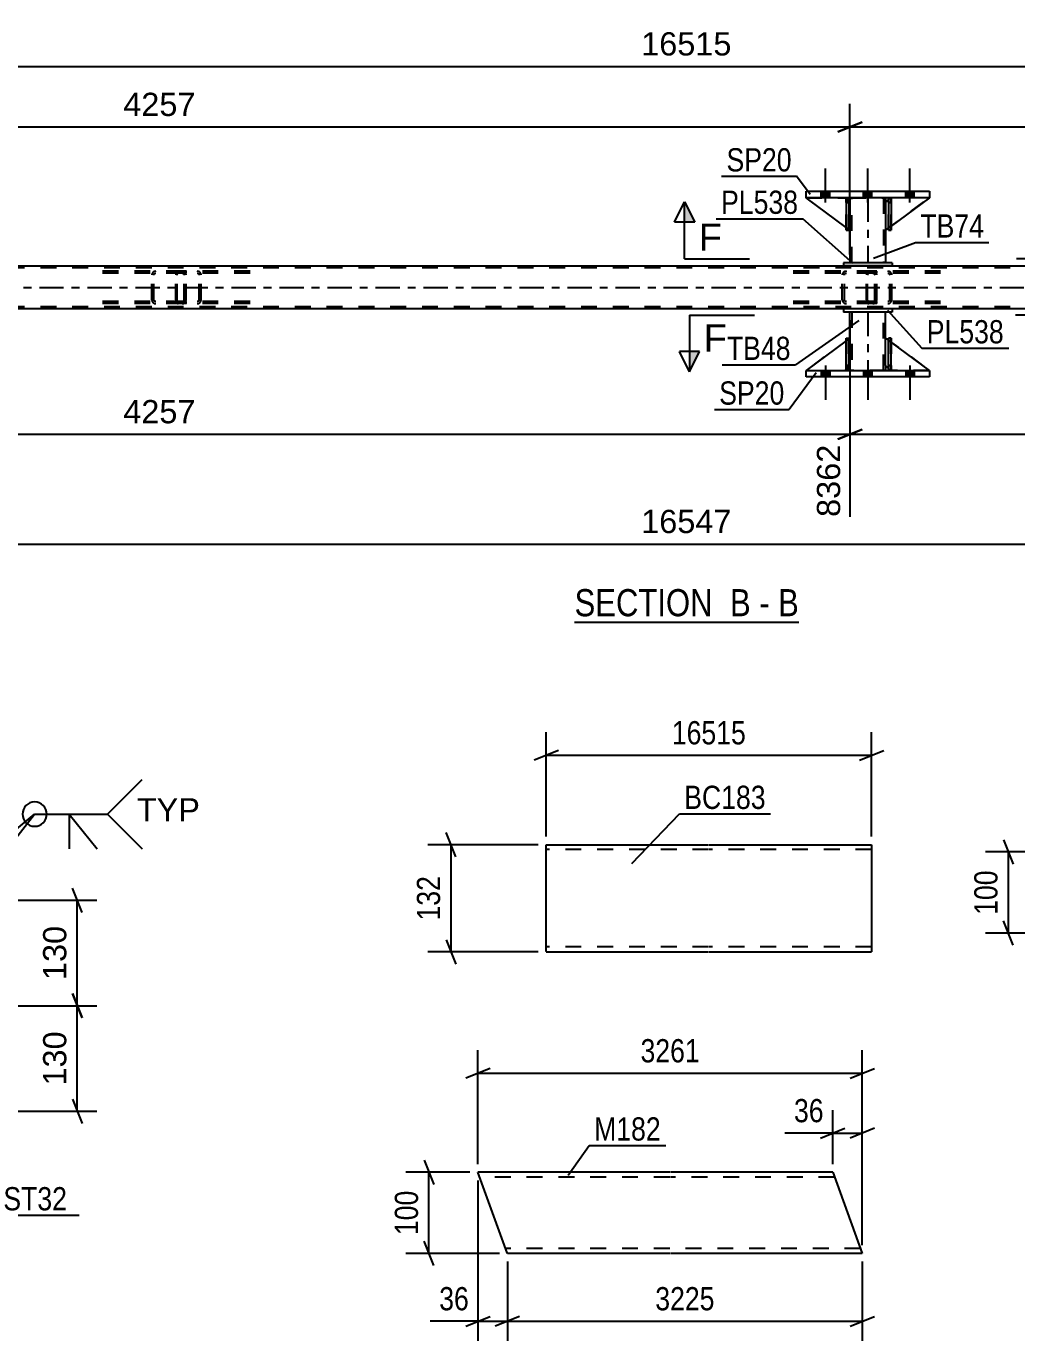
# Model space of a CAD drawing. Header units: millimetres. Extents: x 0 to 841, y 0 to 594.
# Drawn here: x 321 to 443.1, y 98.9 to 260.9 of the extents above; entities that cross this region are included whole.
import ezdxf

# ---------------------------------------------------------------- set-up
doc = ezdxf.new("R2010")
doc.units = ezdxf.units.MM
doc.linetypes.add('DXK_LINE_DOT2', pattern=[3.9198, 1.9599, -1.9599])
doc.linetypes.add('DXK_LINE_DOT3', pattern=[5.9187, 2.979, -0.9799, 0.9799, -0.9799])
doc.styles.add('Arial', font='ARIAL.TTF', dxfattribs={"height": 0.2})
doc.styles.add('Arial Narrow', font='ARIALN.TTF', dxfattribs={"height": 0.2})

# ---------------------------------------------------------------- blocks, each defined once
blk = doc.blocks.new('Unknown-317311647-17 - 4212')
at = {"color": 6, "linetype": 'Continuous'}
blk.add_line((388.64, 187.47), (416.29, 187.47), dxfattribs=at)
at = {"color": 0, "linetype": 'Continuous'}
for points in [[(406.75, 188.22), (406.75, 191.72), (388.64, 191.72), (388.64, 188.22)], [(410.36, 188.22), (410.36, 191.72), (407.8, 191.72), (407.8, 188.22)], [(412.68, 188.22), (412.68, 191.72), (411.41, 191.72), (411.41, 188.22)], [(416.29, 188.22), (416.29, 191.72), (413.73, 191.72), (413.73, 188.22)]]:
    blk.add_wipeout(points, dxfattribs=at)
at = {"color": 7, "linetype": 'Continuous', "style": 'Arial Narrow'}
for s, p in [('SECTION ', (388.64, 188.22)), ('B', (407.8, 188.22)), ('B', (413.73, 188.22)), ('-', (411.41, 188.22))]:
    blk.add_text(s, height=3.34, dxfattribs=at).set_placement(p)
blk = doc.blocks.new('Part-317311647-7168 - 7160')
at = {"color": 2, "linetype": 'Continuous'}
for p, q in [((385.15, 146.95), (385.15, 160.06)), ((385.15, 160.06), (405.15, 160.06)), ((405.25, 160.06), (425.25, 160.06)), ((425.25, 160.06), (425.25, 146.86)), ((385.15, 146.95), (385.15, 146.86)), ((385.15, 146.86), (405.15, 146.86)), ((405.25, 146.86), (425.25, 146.86))]:
    blk.add_line(p, q, dxfattribs=at)
at = {"color": 7, "linetype": 'DXK_LINE_DOT2'}
for p, q in [((405.15, 159.46), (385.15, 159.46)), ((425.25, 159.46), (405.25, 159.46)), ((425.25, 159.97), (425.25, 160.06)), ((385.15, 147.46), (385.15, 147.5)), ((405.15, 147.46), (385.15, 147.46)), ((425.25, 147.46), (405.25, 147.46)), ((425.25, 147.46), (425.25, 147.5))]:
    blk.add_line(p, q, dxfattribs=at)
blk = doc.blocks.new('Bolt-317311647-4225 - 4212')
at = {"linetype": 'Continuous'}
for points in [[(419.06, 217.71), (420.1, 217.71), (420.1, 218.51), (419.06, 218.51)], [(419.06, 217.71), (420.1, 217.71), (420.1, 218.51), (419.06, 218.51)], [(419.06, 217.71), (420.1, 217.71), (420.1, 218.51), (419.06, 218.51)], [(424.26, 217.71), (425.3, 217.71), (425.3, 218.51), (424.26, 218.51)], [(424.26, 217.71), (425.3, 217.71), (425.3, 218.51), (424.26, 218.51)], [(429.46, 217.71), (430.5, 217.71), (430.5, 218.51), (429.46, 218.51)], [(429.46, 217.71), (430.5, 217.71), (430.5, 218.51), (429.46, 218.51)], [(429.46, 217.71), (430.5, 217.71), (430.5, 218.51), (429.46, 218.51)]]:
    blk.add_hatch(color=1, dxfattribs=at).paths.add_polyline_path(points)
at = {"color": 1, "linetype": 'Continuous'}
for p, q in [((419.58, 219.11), (419.58, 214.91)), ((419.58, 219.11), (419.58, 214.91)), ((419.58, 219.11), (419.58, 214.91)), ((424.78, 219.11), (424.78, 214.91)), ((424.78, 219.11), (424.78, 214.91)), ((429.98, 219.11), (429.98, 214.91)), ((429.98, 219.11), (429.98, 214.91)), ((429.98, 219.11), (429.98, 214.91)), ((419.06, 218.51), (419.06, 217.71)), ((419.06, 218.51), (419.06, 217.71)), ((419.06, 218.51), (419.06, 217.71)), ((420.1, 218.51), (420.1, 217.71)), ((420.1, 218.51), (420.1, 217.71)), ((420.1, 218.51), (420.1, 217.71)), ((424.26, 218.51), (424.26, 217.71)), ((424.26, 218.51), (424.26, 217.71)), ((425.3, 218.51), (425.3, 217.71)), ((425.3, 218.51), (425.3, 217.71)), ((429.46, 218.51), (429.46, 217.71)), ((429.46, 218.51), (429.46, 217.71)), ((429.46, 218.51), (429.46, 217.71)), ((430.5, 218.51), (430.5, 217.71)), ((430.5, 218.51), (430.5, 217.71)), ((430.5, 218.51), (430.5, 217.71))]:
    blk.add_line(p, q, dxfattribs=at)
blk = doc.blocks.new('Bolt-317311647-4224 - 4212')
at = {"linetype": 'Continuous'}
for points in [[(420.1, 240.59), (419.06, 240.59), (419.06, 239.79), (420.1, 239.79)], [(420.1, 240.59), (419.06, 240.59), (419.06, 239.79), (420.1, 239.79)], [(420.1, 240.59), (419.06, 240.59), (419.06, 239.79), (420.1, 239.79)], [(425.3, 240.59), (424.26, 240.59), (424.26, 239.79), (425.3, 239.79)], [(425.3, 240.59), (424.26, 240.59), (424.26, 239.79), (425.3, 239.79)], [(430.5, 240.59), (429.46, 240.59), (429.46, 239.79), (430.5, 239.79)], [(430.5, 240.59), (429.46, 240.59), (429.46, 239.79), (430.5, 239.79)], [(430.5, 240.59), (429.46, 240.59), (429.46, 239.79), (430.5, 239.79)]]:
    blk.add_hatch(color=1, dxfattribs=at).paths.add_polyline_path(points)
at = {"color": 1, "linetype": 'Continuous'}
for p, q in [((419.58, 239.19), (419.58, 243.39)), ((419.58, 239.19), (419.58, 243.39)), ((419.58, 239.19), (419.58, 243.39)), ((424.78, 239.19), (424.78, 243.39)), ((424.78, 239.19), (424.78, 243.39)), ((429.98, 239.19), (429.98, 243.39)), ((429.98, 239.19), (429.98, 243.39)), ((429.98, 239.19), (429.98, 243.39)), ((419.06, 239.79), (419.06, 240.59)), ((419.06, 239.79), (419.06, 240.59)), ((419.06, 239.79), (419.06, 240.59)), ((420.1, 239.79), (420.1, 240.59)), ((420.1, 239.79), (420.1, 240.59)), ((420.1, 239.79), (420.1, 240.59)), ((424.26, 239.79), (424.26, 240.59)), ((424.26, 239.79), (424.26, 240.59)), ((425.3, 239.79), (425.3, 240.59)), ((425.3, 239.79), (425.3, 240.59)), ((429.46, 239.79), (429.46, 240.59)), ((429.46, 239.79), (429.46, 240.59)), ((429.46, 239.79), (429.46, 240.59)), ((430.5, 239.79), (430.5, 240.59)), ((430.5, 239.79), (430.5, 240.59)), ((430.5, 239.79), (430.5, 240.59))]:
    blk.add_line(p, q, dxfattribs=at)
blk = doc.blocks.new('Part-317311647-4280 - 4212')
at = {"color": 2, "linetype": 'Continuous'}
for p, q in [((417.18, 239.79), (417.18, 240.59)), ((417.18, 240.59), (432.38, 240.59)), ((432.38, 239.79), (417.18, 239.79)), ((432.38, 240.59), (432.38, 239.79))]:
    blk.add_line(p, q, dxfattribs=at)
blk = doc.blocks.new('Part-317311647-4287 - 4212')
at = {"color": 2, "linetype": 'Continuous'}
for p, q in [((427.65, 239.79), (427.33, 239.79)), ((427.33, 239.79), (427.33, 235.79)), ((427.65, 239.79), (427.65, 239.79)), ((427.65, 239.79), (427.65, 235.79)), ((427.65, 235.79), (427.33, 235.79))]:
    blk.add_line(p, q, dxfattribs=at)
at = {"color": 7, "linetype": 'DXK_LINE_DOT2'}
for p, q in [((427.33, 239.79), (427.33, 239.19)), ((427.33, 239.79), (427.33, 239.79)), ((427.65, 239.19), (427.65, 239.79)), ((427.65, 239.79), (427.65, 239.79)), ((427.65, 239.19), (427.33, 239.19)), ((427.33, 239.19), (427.33, 235.79)), ((427.65, 235.79), (427.65, 239.19))]:
    blk.add_line(p, q, dxfattribs=at)
blk = doc.blocks.new('Part-317311647-4329 - 4212')
at = {"color": 7, "linetype": 'DXK_LINE_DOT2'}
for p, q in [((424.65, 230.45), (424.63, 230.27)), ((424.63, 227.23), (424.63, 230.27)), ((424.71, 230.61), (424.65, 230.45)), ((424.8, 230.71), (424.71, 230.61)), ((424.77, 230.27), (424.78, 230.36)), ((424.77, 227.23), (424.77, 230.27)), ((424.78, 230.36), (424.81, 230.44)), ((424.91, 230.75), (424.8, 230.71)), ((424.81, 230.44), (424.85, 230.49)), ((424.85, 230.49), (424.91, 230.51)), ((433.76, 230.75), (424.91, 230.75)), ((433.76, 230.51), (424.91, 230.51)), ((425.9, 230.51), (425.9, 230.75)), ((427.43, 230.71), (427.24, 230.75)), ((427.24, 230.51), (427.34, 230.49)), ((427.34, 230.49), (427.42, 230.44)), ((427.42, 230.44), (427.47, 230.36)), ((427.47, 230.36), (427.49, 230.27)), ((427.49, 227.23), (427.49, 230.27)), ((427.74, 230.27), (427.7, 230.45)), ((427.74, 227.23), (427.74, 230.27)), ((424.63, 227.23), (424.65, 227.04)), ((424.65, 227.04), (424.71, 226.89)), ((424.71, 226.89), (424.8, 226.78)), ((424.78, 227.14), (424.77, 227.23)), ((424.81, 227.06), (424.78, 227.14)), ((424.85, 227.01), (424.81, 227.06)), ((424.91, 226.99), (424.85, 227.01)), ((433.76, 226.99), (424.91, 226.99)), ((425.9, 226.75), (425.9, 226.99)), ((427.34, 227.01), (427.24, 226.99)), ((427.42, 227.06), (427.34, 227.01)), ((427.47, 227.14), (427.42, 227.06)), ((427.49, 227.23), (427.47, 227.14)), ((427.7, 227.04), (427.74, 227.23)), ((424.8, 226.78), (424.91, 226.75)), ((433.76, 226.75), (424.91, 226.75)), ((427.24, 226.75), (427.43, 226.78))]:
    blk.add_line(p, q, dxfattribs=at)
for centre, start, end in [((427.25, 230.25), 23.8494, 68.8059), ((427.25, 227.24), 291.1941, 336.1506)]:
    blk.add_arc(centre, 0.492, start, end, dxfattribs=at)
blk = doc.blocks.new('Part-317311647-4330 - 4212')
at = {"color": 7, "linetype": 'DXK_LINE_DOT2'}
for p, q in [((339.52, 230.45), (339.5, 230.27)), ((339.5, 227.23), (339.5, 230.27)), ((339.58, 230.61), (339.52, 230.45)), ((339.67, 230.71), (339.58, 230.61)), ((339.64, 230.27), (339.65, 230.36)), ((339.64, 227.23), (339.64, 230.27)), ((339.65, 230.36), (339.68, 230.44)), ((339.77, 230.75), (339.67, 230.71)), ((339.68, 230.44), (339.72, 230.49)), ((339.72, 230.49), (339.77, 230.51)), ((348.63, 230.75), (339.77, 230.75)), ((348.63, 230.51), (339.77, 230.51)), ((340.76, 230.51), (340.76, 230.75)), ((342.3, 230.71), (342.11, 230.75)), ((342.11, 230.51), (342.2, 230.49)), ((342.2, 230.49), (342.28, 230.44)), ((342.28, 230.44), (342.34, 230.36)), ((342.34, 230.36), (342.36, 230.27)), ((342.36, 227.23), (342.36, 230.27)), ((342.61, 230.27), (342.57, 230.45)), ((342.61, 227.23), (342.61, 230.27)), ((339.5, 227.23), (339.52, 227.04)), ((339.52, 227.04), (339.58, 226.89)), ((339.58, 226.89), (339.67, 226.78)), ((339.65, 227.14), (339.64, 227.23)), ((339.68, 227.06), (339.65, 227.14)), ((339.72, 227.01), (339.68, 227.06)), ((339.77, 226.99), (339.72, 227.01)), ((348.63, 226.99), (339.77, 226.99)), ((340.76, 226.75), (340.76, 226.99)), ((342.2, 227.01), (342.11, 226.99)), ((342.28, 227.06), (342.2, 227.01)), ((342.34, 227.14), (342.28, 227.06)), ((342.36, 227.23), (342.34, 227.14)), ((342.57, 227.04), (342.61, 227.23)), ((339.67, 226.78), (339.77, 226.75)), ((348.63, 226.75), (339.77, 226.75)), ((342.11, 226.75), (342.3, 226.78))]:
    blk.add_line(p, q, dxfattribs=at)
for centre, start, end in [((342.12, 230.25), 23.8494, 68.8059), ((342.12, 227.24), 291.1941, 336.1506)]:
    blk.add_arc(centre, 0.492, start, end, dxfattribs=at)
blk = doc.blocks.new('Part-317311647-4285 - 4212')
at = {"color": 2, "linetype": 'Continuous'}
for p, q in [((417.18, 218.51), (417.18, 218.51)), ((417.18, 217.71), (417.18, 218.51)), ((417.18, 218.51), (432.38, 218.51)), ((417.18, 217.71), (417.18, 217.71)), ((432.38, 217.71), (417.18, 217.71)), ((432.38, 218.51), (432.38, 218.51)), ((432.38, 218.51), (432.38, 217.71)), ((432.38, 217.71), (432.38, 217.71))]:
    blk.add_line(p, q, dxfattribs=at)
at = {"color": 7, "linetype": 'DXK_LINE_DOT2'}
for p, q in [((417.18, 217.71), (417.18, 218.51)), ((432.38, 218.51), (432.38, 217.71))]:
    blk.add_line(p, q, dxfattribs=at)
blk = doc.blocks.new('Part-317311647-4286 - 4212')
at = {"color": 2, "linetype": 'Continuous'}
for p, q in [((422.45, 239.79), (422.13, 239.79)), ((422.13, 239.79), (422.13, 235.79)), ((422.45, 239.79), (422.45, 239.79)), ((422.45, 239.79), (422.45, 235.79)), ((422.45, 235.79), (422.13, 235.79))]:
    blk.add_line(p, q, dxfattribs=at)
at = {"color": 7, "linetype": 'DXK_LINE_DOT2'}
for p, q in [((422.13, 239.79), (422.13, 239.19)), ((422.13, 239.79), (422.13, 239.79)), ((422.45, 239.19), (422.45, 239.79)), ((422.45, 239.79), (422.45, 239.79)), ((422.45, 239.19), (422.13, 239.19)), ((422.13, 239.19), (422.13, 235.79)), ((422.45, 235.79), (422.45, 239.19))]:
    blk.add_line(p, q, dxfattribs=at)
blk = doc.blocks.new('Part-317311647-4302 - 4212')
at = {"color": 2, "linetype": 'Continuous'}
for p, q in [((422.58, 239.79), (422.58, 239.19)), ((426.98, 239.79), (426.98, 239.19)), ((422.58, 235.79), (422.58, 231.79)), ((426.98, 235.79), (426.98, 231.79))]:
    blk.add_line(p, q, dxfattribs=at)
at = {"color": 7, "linetype": 'DXK_LINE_DOT2'}
for p, q in [((422.58, 239.79), (426.98, 239.79)), ((422.82, 231.79), (422.82, 239.79)), ((426.74, 239.79), (426.74, 231.79)), ((422.58, 239.19), (422.58, 235.79)), ((426.98, 239.19), (426.98, 235.79)), ((426.98, 231.79), (422.58, 231.79))]:
    blk.add_line(p, q, dxfattribs=at)
at = {"color": 7, "linetype": 'DXK_LINE_DOT3'}
blk.add_line((424.78, 239.79), (424.78, 231.79), dxfattribs=at)
blk = doc.blocks.new('Part-317311647-4303 - 4212')
at = {"color": 7, "linetype": 'DXK_LINE_DOT2'}
for p, q in [((426.98, 219.11), (426.98, 222.51)), ((426.98, 222.51), (432.38, 218.51)), ((427.58, 218.51), (426.98, 219.11)), ((432.38, 218.51), (427.58, 218.51))]:
    blk.add_line(p, q, dxfattribs=at)
blk = doc.blocks.new('Part-317311647-4306 - 4212')
at = {"color": 7, "linetype": 'DXK_LINE_DOT2'}
for p, q in [((340.25, 230.75), (329.4, 230.75)), ((340.25, 230.51), (329.4, 230.51)), ((336.55, 230.45), (336.51, 230.27)), ((336.51, 227.23), (336.51, 230.27)), ((336.76, 230.27), (336.78, 230.36)), ((336.76, 227.23), (336.76, 230.27)), ((336.78, 230.36), (336.84, 230.44)), ((337.02, 230.75), (336.82, 230.71)), ((336.84, 230.44), (336.92, 230.49)), ((336.92, 230.49), (337.02, 230.51)), ((340.45, 230.71), (340.25, 230.75)), ((340.25, 230.51), (340.35, 230.49)), ((340.35, 230.49), (340.43, 230.44)), ((340.43, 230.44), (340.49, 230.36)), ((340.49, 230.36), (340.51, 230.27)), ((340.51, 227.23), (340.51, 230.27)), ((340.76, 230.27), (340.72, 230.45)), ((340.76, 227.23), (340.76, 230.27)), ((340.25, 226.99), (329.4, 226.99)), ((336.51, 227.23), (336.55, 227.04)), ((336.78, 227.14), (336.76, 227.23)), ((336.84, 227.06), (336.78, 227.14)), ((336.92, 227.01), (336.84, 227.06)), ((337.02, 226.99), (336.92, 227.01)), ((340.35, 227.01), (340.25, 226.99)), ((340.43, 227.06), (340.35, 227.01)), ((340.49, 227.14), (340.43, 227.06)), ((340.51, 227.23), (340.49, 227.14)), ((340.72, 227.04), (340.76, 227.23)), ((340.25, 226.75), (329.4, 226.75)), ((336.82, 226.78), (337.02, 226.75)), ((340.25, 226.75), (340.45, 226.78))]:
    blk.add_line(p, q, dxfattribs=at)
for centre, start, end in [((337, 230.25), 110.7583, 155.6801), ((340.27, 230.25), 24.3199, 69.2417), ((337, 227.25), 204.3199, 249.2417), ((340.27, 227.25), 290.7583, 335.6801)]:
    blk.add_arc(centre, 0.496, start, end, dxfattribs=at)
blk = doc.blocks.new('Part-317311647-4307 - 4212')
at = {"color": 7, "linetype": 'DXK_LINE_DOT2'}
for p, q in [((425.39, 230.75), (414.53, 230.75)), ((425.39, 230.51), (414.53, 230.51)), ((421.68, 230.45), (421.64, 230.27)), ((421.64, 227.23), (421.64, 230.27)), ((421.9, 230.27), (421.92, 230.36)), ((421.9, 227.23), (421.9, 230.27)), ((421.92, 230.36), (421.97, 230.44)), ((422.15, 230.75), (421.96, 230.71)), ((421.97, 230.44), (422.05, 230.49)), ((422.05, 230.49), (422.15, 230.51)), ((425.58, 230.71), (425.39, 230.75)), ((425.39, 230.51), (425.48, 230.49)), ((425.48, 230.49), (425.57, 230.44)), ((425.57, 230.44), (425.62, 230.36)), ((425.62, 230.36), (425.64, 230.27)), ((425.64, 227.23), (425.64, 230.27)), ((425.9, 230.27), (425.86, 230.45)), ((425.9, 227.23), (425.9, 230.27)), ((425.39, 226.99), (414.53, 226.99)), ((421.64, 227.23), (421.68, 227.04)), ((421.92, 227.14), (421.9, 227.23)), ((421.97, 227.06), (421.92, 227.14)), ((422.05, 227.01), (421.97, 227.06)), ((422.15, 226.99), (422.05, 227.01)), ((425.48, 227.01), (425.39, 226.99)), ((425.57, 227.06), (425.48, 227.01)), ((425.62, 227.14), (425.57, 227.06)), ((425.64, 227.23), (425.62, 227.14)), ((425.86, 227.04), (425.9, 227.23)), ((425.39, 226.75), (414.53, 226.75)), ((421.96, 226.78), (422.15, 226.75)), ((425.39, 226.75), (425.58, 226.78))]:
    blk.add_line(p, q, dxfattribs=at)
for centre, start, end in [((422.13, 230.25), 110.7583, 155.6801), ((425.41, 230.25), 24.3199, 69.2417), ((422.13, 227.25), 204.3199, 249.2417), ((425.41, 227.25), 290.7583, 335.6801)]:
    blk.add_arc(centre, 0.496, start, end, dxfattribs=at)
blk = doc.blocks.new('Part-317311647-4430 - 4212')
at = {"color": 7, "linetype": 'DXK_LINE_DOT2'}
for p, q in [((427.65, 222.51), (427.33, 222.51)), ((427.33, 219.11), (427.33, 222.51)), ((427.33, 222.51), (427.33, 218.51)), ((427.65, 222.51), (427.65, 219.11)), ((427.65, 218.51), (427.65, 222.51)), ((427.65, 219.11), (427.33, 219.11)), ((427.33, 218.51), (427.33, 219.11)), ((427.65, 219.11), (427.65, 218.51)), ((427.65, 218.51), (427.33, 218.51)), ((427.65, 218.51), (427.65, 218.51))]:
    blk.add_line(p, q, dxfattribs=at)
blk = doc.blocks.new('Part-317311647-4332 - 4212')
at = {"color": 2, "linetype": 'Continuous'}
for p, q in [((426.98, 219.11), (426.98, 222.51)), ((426.98, 222.51), (427.33, 222.25)), ((432.38, 218.51), (427.65, 222.01)), ((427.33, 218.75), (426.98, 219.11))]:
    blk.add_line(p, q, dxfattribs=at)
at = {"color": 7, "linetype": 'DXK_LINE_DOT2'}
for p, q in [((427.65, 222.01), (427.33, 222.25)), ((427.33, 218.75), (427.58, 218.51)), ((427.58, 218.51), (432.38, 218.51))]:
    blk.add_line(p, q, dxfattribs=at)
blk = doc.blocks.new('Part-317311647-4333 - 4212')
at = {"color": 7, "linetype": 'DXK_LINE_DOT2'}
for p, q in [((422.58, 222.51), (417.18, 218.51)), ((422.58, 219.11), (422.58, 222.51)), ((422.58, 222.51), (422.58, 219.11)), ((421.98, 218.51), (422.58, 219.11)), ((422.58, 219.11), (421.98, 218.51)), ((422.58, 219.11), (422.58, 219.11)), ((417.18, 218.51), (421.98, 218.51))]:
    blk.add_line(p, q, dxfattribs=at)
blk = doc.blocks.new('Part-317311647-4458 - 4212')
at = {"color": 7, "linetype": 'DXK_LINE_DOT2'}
for p, q in [((422.13, 239.19), (422.13, 239.79)), ((422.13, 239.79), (422.13, 239.79)), ((422.13, 239.79), (422.13, 235.79)), ((422.13, 239.79), (422.45, 239.79)), ((422.45, 239.79), (422.45, 239.19)), ((422.45, 235.79), (422.45, 239.79)), ((422.13, 235.79), (422.13, 239.19)), ((422.13, 239.19), (422.45, 239.19)), ((422.45, 239.19), (422.45, 235.79)), ((422.13, 235.79), (422.45, 235.79))]:
    blk.add_line(p, q, dxfattribs=at)
blk = doc.blocks.new('Part-317311647-4476 - 4212')
at = {"color": 7, "linetype": 'DXK_LINE_DOT2'}
for p, q in [((422.58, 235.79), (417.18, 239.79)), ((417.18, 239.79), (421.98, 239.79)), ((421.98, 239.79), (422.58, 239.19)), ((422.58, 239.19), (421.98, 239.79)), ((422.58, 239.19), (422.58, 235.79)), ((422.58, 239.19), (422.58, 239.19)), ((422.58, 239.19), (422.58, 235.79))]:
    blk.add_line(p, q, dxfattribs=at)
blk = doc.blocks.new('Part-317311647-4428 - 4212')
at = {"color": 2, "linetype": 'Continuous'}
for p, q in [((422.13, 222.18), (417.18, 218.51)), ((422.58, 222.51), (422.45, 222.41)), ((422.58, 219.11), (422.58, 222.51)), ((422.58, 219.11), (422.45, 218.98)), ((422.58, 219.11), (422.58, 219.11)), ((422.13, 218.66), (421.98, 218.51))]:
    blk.add_line(p, q, dxfattribs=at)
at = {"color": 7, "linetype": 'DXK_LINE_DOT2'}
for p, q in [((422.45, 222.41), (422.13, 222.18)), ((422.58, 219.11), (422.58, 222.51)), ((422.58, 219.11), (421.98, 218.51)), ((422.45, 218.98), (422.13, 218.66)), ((417.18, 218.51), (417.18, 218.51)), ((417.18, 218.51), (421.98, 218.51))]:
    blk.add_line(p, q, dxfattribs=at)
blk = doc.blocks.new('Part-317311647-4429 - 4212')
at = {"color": 7, "linetype": 'DXK_LINE_DOT2'}
for p, q in [((422.13, 222.51), (422.45, 222.51)), ((422.13, 219.11), (422.13, 222.51)), ((422.13, 222.51), (422.13, 218.51)), ((422.45, 222.51), (422.45, 219.11)), ((422.45, 218.51), (422.45, 222.41)), ((422.45, 219.11), (422.13, 219.11)), ((422.13, 218.51), (422.13, 219.11)), ((422.45, 219.11), (422.45, 218.51)), ((422.45, 218.51), (422.13, 218.51)), ((422.45, 218.51), (422.45, 218.51))]:
    blk.add_line(p, q, dxfattribs=at)
blk = doc.blocks.new('Part-317311647-4431 - 4212')
at = {"color": 2, "linetype": 'Continuous'}
for p, q in [((422.13, 218.51), (422.13, 222.51)), ((422.13, 222.51), (422.45, 222.51)), ((422.45, 218.51), (422.45, 222.51)), ((422.13, 218.51), (422.13, 218.51)), ((422.45, 218.51), (422.13, 218.51))]:
    blk.add_line(p, q, dxfattribs=at)
at = {"color": 7, "linetype": 'DXK_LINE_DOT2'}
for p, q in [((422.13, 222.51), (422.13, 219.11)), ((422.45, 219.11), (422.45, 222.51)), ((422.13, 219.11), (422.13, 218.51)), ((422.13, 219.11), (422.45, 219.11)), ((422.45, 218.51), (422.45, 219.11)), ((422.13, 218.51), (422.13, 218.51)), ((422.13, 218.51), (422.13, 218.51)), ((422.45, 218.51), (422.45, 218.51))]:
    blk.add_line(p, q, dxfattribs=at)
blk = doc.blocks.new('Part-317311647-4432 - 4212')
at = {"color": 2, "linetype": 'Continuous'}
for p, q in [((427.33, 218.51), (427.33, 222.51)), ((427.33, 222.51), (427.65, 222.51)), ((427.65, 218.51), (427.65, 222.51)), ((427.33, 218.51), (427.33, 218.51)), ((427.65, 218.51), (427.33, 218.51))]:
    blk.add_line(p, q, dxfattribs=at)
at = {"color": 7, "linetype": 'DXK_LINE_DOT2'}
for p, q in [((427.33, 222.51), (427.33, 219.11)), ((427.65, 219.11), (427.65, 222.51)), ((427.33, 219.11), (427.33, 218.51)), ((427.33, 219.11), (427.65, 219.11)), ((427.65, 218.51), (427.65, 219.11)), ((427.33, 218.51), (427.33, 218.51)), ((427.33, 218.51), (427.33, 218.51)), ((427.65, 218.51), (427.65, 218.51))]:
    blk.add_line(p, q, dxfattribs=at)
blk = doc.blocks.new('Part-317311647-4437 - 4212')
at = {"color": 2, "linetype": 'Continuous'}
for p, q in [((422.58, 222.51), (422.58, 225.71)), ((426.98, 222.51), (426.98, 225.71)), ((422.58, 218.51), (422.58, 219.11)), ((426.98, 219.11), (426.98, 218.51))]:
    blk.add_line(p, q, dxfattribs=at)
at = {"color": 7, "linetype": 'DXK_LINE_DOT2'}
for p, q in [((426.98, 225.71), (422.58, 225.71)), ((422.82, 225.71), (422.82, 218.51)), ((426.74, 218.51), (426.74, 225.71)), ((422.58, 219.11), (422.58, 222.51)), ((426.98, 219.11), (426.98, 222.51)), ((426.98, 218.51), (422.58, 218.51))]:
    blk.add_line(p, q, dxfattribs=at)
at = {"color": 7, "linetype": 'DXK_LINE_DOT3'}
blk.add_line((424.78, 225.71), (424.78, 218.51), dxfattribs=at)
blk = doc.blocks.new('Part-317311647-4442 - 4212')
at = {"color": 2, "linetype": 'Continuous'}
for p, q in [((427.78, 226.11), (421.78, 226.11)), ((421.78, 226.11), (421.78, 225.71)), ((427.78, 225.71), (421.78, 225.71)), ((427.78, 226.11), (427.78, 225.71))]:
    blk.add_line(p, q, dxfattribs=at)
blk = doc.blocks.new('Part-317311647-4447 - 4212')
at = {"color": 2, "linetype": 'Continuous'}
for p, q in [((427.78, 231.79), (421.78, 231.79)), ((421.78, 231.79), (421.78, 231.39)), ((427.78, 231.79), (427.78, 231.39)), ((427.78, 231.39), (421.78, 231.39))]:
    blk.add_line(p, q, dxfattribs=at)
blk = doc.blocks.new('Part-317311647-4459 - 4212')
at = {"color": 7, "linetype": 'DXK_LINE_DOT2'}
for p, q in [((427.33, 239.19), (427.33, 239.79)), ((427.33, 239.79), (427.33, 239.79)), ((427.33, 239.79), (427.33, 235.79)), ((427.33, 239.79), (427.65, 239.79)), ((427.65, 239.79), (427.65, 239.19)), ((427.65, 235.79), (427.65, 239.79)), ((427.33, 235.79), (427.33, 239.19)), ((427.33, 239.19), (427.65, 239.19)), ((427.65, 239.19), (427.65, 235.79)), ((427.33, 235.79), (427.65, 235.79))]:
    blk.add_line(p, q, dxfattribs=at)
blk = doc.blocks.new('Part-317311647-4473 - 4212')
at = {"color": 2, "linetype": 'Continuous'}
for p, q in [((115.52, 231.39), (689.3, 231.39)), ((689.3, 226.11), (115.52, 226.11))]:
    blk.add_line(p, q, dxfattribs=at)
at = {"color": 7, "linetype": 'DXK_LINE_DOT2'}
for p, q in [((689.3, 231.15), (115.52, 231.15)), ((689.3, 226.35), (115.52, 226.35))]:
    blk.add_line(p, q, dxfattribs=at)
at = {"color": 7, "linetype": 'DXK_LINE_DOT3'}
blk.add_line((115.52, 228.75), (689.3, 228.75), dxfattribs=at)
blk = doc.blocks.new('Part-317311647-4474 - 4212')
at = {"color": 7, "linetype": 'DXK_LINE_DOT2'}
for p, q in [((427.58, 239.79), (426.98, 239.19)), ((426.98, 235.79), (432.38, 239.79)), ((432.38, 239.79), (427.58, 239.79)), ((426.98, 239.19), (426.98, 235.79))]:
    blk.add_line(p, q, dxfattribs=at)
blk = doc.blocks.new('Part-317311647-4475 - 4212')
at = {"color": 7, "linetype": 'DXK_LINE_DOT2'}
for p, q in [((427.58, 239.79), (427.33, 239.54)), ((432.38, 239.79), (427.58, 239.79)), ((432.38, 239.79), (432.38, 239.79)), ((432.38, 239.79), (432.38, 239.79)), ((427.65, 236.29), (427.33, 236.05))]:
    blk.add_line(p, q, dxfattribs=at)
at = {"color": 2, "linetype": 'Continuous'}
for p, q in [((432.38, 239.79), (427.65, 236.29)), ((427.33, 239.54), (426.98, 239.19)), ((426.98, 239.19), (426.98, 235.79)), ((426.98, 235.79), (427.33, 236.05))]:
    blk.add_line(p, q, dxfattribs=at)
blk = doc.blocks.new('Part-317311647-4477 - 4212')
at = {"color": 2, "linetype": 'Continuous'}
for p, q in [((422.13, 236.12), (417.18, 239.79)), ((422.13, 239.64), (421.98, 239.79)), ((422.58, 239.19), (422.45, 239.32)), ((422.58, 239.19), (422.58, 239.19)), ((422.58, 235.79), (422.58, 239.19)), ((422.45, 235.88), (422.58, 235.79)), ((422.58, 235.79), (422.58, 235.79))]:
    blk.add_line(p, q, dxfattribs=at)
at = {"color": 7, "linetype": 'DXK_LINE_DOT2'}
for p, q in [((421.98, 239.79), (417.18, 239.79)), ((417.18, 239.79), (417.18, 239.79)), ((421.98, 239.79), (422.58, 239.19)), ((422.45, 239.32), (422.13, 239.64)), ((422.58, 239.19), (422.58, 235.79)), ((422.45, 235.88), (422.13, 236.12))]:
    blk.add_line(p, q, dxfattribs=at)
blk = doc.blocks.new('Part-317311647-11317 - 11316')
at = {"color": 2, "linetype": 'Continuous'}
for p, q in [((400.37, 119.69), (376.73, 119.69)), ((380.34, 109.78), (376.73, 119.69)), ((420.47, 119.69), (400.47, 119.69)), ((420.47, 119.69), (424.11, 109.69)), ((380.37, 109.69), (380.34, 109.78)), ((400.37, 109.69), (380.37, 109.69)), ((424.11, 109.69), (400.47, 109.69))]:
    blk.add_line(p, q, dxfattribs=at)
at = {"color": 7, "linetype": 'DXK_LINE_DOT2'}
for p, q in [((400.37, 119.09), (376.95, 119.09)), ((420.69, 119.09), (400.47, 119.09)), ((380.15, 110.29), (380.14, 110.34)), ((400.37, 110.29), (380.15, 110.29)), ((423.89, 110.29), (400.47, 110.29)), ((423.89, 110.29), (423.88, 110.34))]:
    blk.add_line(p, q, dxfattribs=at)
blk = doc.blocks.new('StraightDimension-317311647-5925 - 5695')
at = {"color": 7, "linetype": 'Continuous'}
for p, q in [((327.93, 138.71), (326.73, 141.71)), ((305.8, 140.21), (329.73, 140.21)), ((327.33, 127.21), (327.33, 140.21)), ((326.73, 128.71), (327.93, 125.71)), ((313.3, 127.21), (329.73, 127.21))]:
    blk.add_line(p, q, dxfattribs=at)
at = {"color": 0}
blk.add_wipeout([(326.58, 137.65), (322.38, 137.65), (322.38, 129.78), (326.58, 129.78)], dxfattribs=at)
at = {"color": 3, "style": 'Arial'}
blk.add_text('130', height=2.865, rotation=90.0002, dxfattribs=at).set_placement((325.98, 130.38))
blk = doc.blocks.new('StraightDimension-317311647-5935 - 5695')
at = {"color": 7, "linetype": 'Continuous'}
for p, q in [((327.93, 151.71), (326.73, 154.71)), ((313.3, 153.21), (329.73, 153.21)), ((327.33, 140.21), (327.33, 153.21)), ((326.73, 141.71), (327.93, 138.71)), ((305.8, 140.21), (329.73, 140.21))]:
    blk.add_line(p, q, dxfattribs=at)
at = {"color": 0}
blk.add_wipeout([(326.58, 150.65), (322.38, 150.65), (322.38, 142.78), (326.58, 142.78)], dxfattribs=at)
at = {"color": 3, "style": 'Arial'}
blk.add_text('130', height=2.865, rotation=90.0002, dxfattribs=at).set_placement((325.98, 143.38))
blk = doc.blocks.new('StraightDimension-317311647-7171 - 7160')
at = {"color": 7, "linetype": 'Continuous'}
for p, q in [((385.15, 161.06), (385.15, 173.93)), ((425.25, 161.06), (425.25, 173.93)), ((386.65, 171.68), (383.65, 170.48)), ((385.15, 171.08), (425.25, 171.08)), ((423.75, 170.48), (426.75, 171.68))]:
    blk.add_line(p, q, dxfattribs=at)
at = {"color": 0}
blk.add_wipeout([(410.37, 171.83), (410.37, 176.03), (400.03, 176.03), (400.03, 171.83)], dxfattribs=at)
at = {"color": 3, "style": 'Arial Narrow'}
blk.add_text('16515', height=2.863, dxfattribs=at).set_placement((400.63, 172.43))
blk = doc.blocks.new('StraightDimension-317311647-7182 - 7160')
at = {"color": 7, "linetype": 'Continuous'}
for p, q in [((374.01, 158.56), (372.81, 161.56)), ((384.15, 160.06), (370.56, 160.06)), ((373.41, 146.86), (373.41, 160.06)), ((372.81, 148.36), (374.01, 145.36)), ((384.15, 146.86), (370.56, 146.86))]:
    blk.add_line(p, q, dxfattribs=at)
at = {"color": 0}
blk.add_wipeout([(372.66, 156.8), (368.46, 156.8), (368.46, 150.12), (372.66, 150.12)], dxfattribs=at)
at = {"color": 3, "style": 'Arial Narrow'}
blk.add_text('132', height=2.863, rotation=90.0002, dxfattribs=at).set_placement((372.06, 150.72))
blk = doc.blocks.new('StraightDimension-317311647-4554 - 4212')
at = {"color": 7, "linetype": 'Continuous'}
for p, q in [((422.58, 232.79), (422.58, 251.37)), ((592.85, 232.79), (592.85, 251.37)), ((424.08, 249.12), (421.08, 247.92)), ((422.58, 248.52), (592.85, 248.52)), ((591.35, 247.92), (594.35, 249.12))]:
    blk.add_line(p, q, dxfattribs=at)
at = {"color": 0}
blk.add_wipeout([(512.76, 249.27), (512.76, 253.47), (502.67, 253.47), (502.67, 249.27)], dxfattribs=at)
at = {"color": 3, "style": 'Arial'}
blk.add_text('4257', height=2.865, dxfattribs=at).set_placement((503.27, 249.87))
blk = doc.blocks.new('StraightDimension-317311647-4564 - 4212')
at = {"color": 7, "linetype": 'Continuous'}
for p, q in [((252.31, 232.79), (252.31, 251.37)), ((422.58, 232.79), (422.58, 251.37)), ((253.81, 249.12), (250.81, 247.92)), ((252.31, 248.52), (422.58, 248.52)), ((421.08, 247.92), (424.08, 249.12))]:
    blk.add_line(p, q, dxfattribs=at)
at = {"color": 0}
blk.add_wipeout([(342.49, 249.27), (342.49, 253.47), (332.4, 253.47), (332.4, 249.27)], dxfattribs=at)
at = {"color": 3, "style": 'Arial'}
blk.add_text('4257', height=2.865, dxfattribs=at).set_placement((333, 249.87))
blk = doc.blocks.new('StraightDimension-317311647-4598 - 4212')
at = {"color": 7, "linetype": 'Continuous'}
for p, q in [((422.58, 224.71), (422.58, 200.46)), ((592.85, 224.71), (592.85, 198.23)), ((424.08, 211.25), (421.08, 210.05)), ((422.58, 210.65), (592.85, 210.65)), ((591.35, 210.05), (594.35, 211.25))]:
    blk.add_line(p, q, dxfattribs=at)
at = {"color": 0}
blk.add_wipeout([(512.76, 211.4), (512.76, 215.6), (502.67, 215.6), (502.67, 211.4)], dxfattribs=at)
at = {"color": 0, "linetype": 'Continuous'}
blk.add_wipeout([(592.25, 209.95), (588.05, 209.95), (588.05, 197.63), (592.25, 197.63)], dxfattribs=at)
at = {"color": 3, "style": 'Arial'}
blk.add_text('4257', height=2.865, dxfattribs=at).set_placement((503.27, 212))
at = {"color": 3, "linetype": 'Continuous', "style": 'Arial'}
blk.add_text('12618', height=2.865, rotation=90.0002, dxfattribs=at).set_placement((591.65, 198.23))
blk = doc.blocks.new('StraightDimension-317311647-4608 - 4212')
at = {"color": 7, "linetype": 'Continuous'}
for p, q in [((252.31, 224.71), (252.31, 200.46)), ((422.58, 224.71), (422.58, 200.46)), ((253.81, 211.25), (250.81, 210.05)), ((252.31, 210.65), (422.58, 210.65)), ((421.08, 210.05), (424.08, 211.25))]:
    blk.add_line(p, q, dxfattribs=at)
at = {"color": 0}
blk.add_wipeout([(342.49, 211.4), (342.49, 215.6), (332.4, 215.6), (332.4, 211.4)], dxfattribs=at)
at = {"color": 0, "linetype": 'Continuous'}
blk.add_wipeout([(421.98, 209.95), (417.78, 209.95), (417.78, 199.86), (421.98, 199.86)], dxfattribs=at)
at = {"color": 3, "style": 'Arial'}
blk.add_text('4257', height=2.865, dxfattribs=at).set_placement((333, 212))
at = {"color": 3, "linetype": 'Continuous', "style": 'Arial'}
blk.add_text('8362', height=2.865, rotation=90.0002, dxfattribs=at).set_placement((421.38, 200.46))
blk = doc.blocks.new('StraightDimension-317311647-4638 - 4212')
at = {"color": 7, "linetype": 'Continuous'}
blk.add_line((106.26, 197.12), (698.56, 197.12), dxfattribs=at)
at = {"color": 0}
blk.add_wipeout([(408.57, 197.87), (408.57, 202.07), (396.25, 202.07), (396.25, 197.87)], dxfattribs=at)
at = {"color": 3, "style": 'Arial'}
blk.add_text('16547', height=2.865, dxfattribs=at).set_placement((396.85, 198.47))
blk = doc.blocks.new('StraightDimension-317311647-8575 - 4212')
at = {"color": 7, "linetype": 'Continuous'}
blk.add_line((106.9, 255.98), (697.92, 255.98), dxfattribs=at)
at = {"color": 0}
blk.add_wipeout([(408.57, 256.73), (408.57, 260.93), (396.25, 260.93), (396.25, 256.73)], dxfattribs=at)
at = {"color": 3, "style": 'Arial'}
blk.add_text('16515', height=2.865, dxfattribs=at).set_placement((396.85, 257.33))
blk = doc.blocks.new('StraightDimension-317311647-6138 - 6088')
at = {"color": 7, "linetype": 'Continuous'}
for p, q in [((441.53, 160.67), (442.73, 157.67)), ((449.04, 159.17), (439.28, 159.17)), ((442.13, 149.17), (442.13, 159.17)), ((442.73, 147.67), (441.53, 150.67)), ((452.68, 149.17), (439.28, 149.17))]:
    blk.add_line(p, q, dxfattribs=at)
at = {"color": 0}
blk.add_wipeout([(441.38, 157.51), (437.18, 157.51), (437.18, 150.82), (441.38, 150.82)], dxfattribs=at)
at = {"color": 3, "style": 'Arial Narrow'}
blk.add_text('100', height=2.863, rotation=90.0002, dxfattribs=at).set_placement((440.78, 151.42))
blk = doc.blocks.new('StraightDimension-317311647-11825 - 11316')
at = {"color": 7, "linetype": 'Continuous'}
for p, q in [((376.73, 118.69), (376.73, 98.93)), ((380.37, 108.69), (380.37, 98.93)), ((375.23, 100.73), (378.23, 101.93)), ((376.73, 101.33), (380.37, 101.33)), ((381.87, 101.93), (378.87, 100.73))]:
    blk.add_line(p, q, dxfattribs=at)
at = {"color": 0}
blk.add_wipeout([(376.21, 102.08), (376.21, 106.28), (371.35, 106.28), (371.35, 102.08)], dxfattribs=at)
at = {"color": 7, "linetype": 'Continuous'}
blk.add_line((376.73, 101.33), (370.83, 101.33), dxfattribs=at)
blk.add_line((376.73, 101.33), (370.83, 101.33), dxfattribs=at)
at = {"color": 3, "style": 'Arial Narrow'}
blk.add_text('36', height=2.863, dxfattribs=at).set_placement((371.95, 102.68))
blk = doc.blocks.new('StraightDimension-317311647-11473 - 11316')
at = {"color": 7, "linetype": 'Continuous'}
for p, q in [((376.73, 120.69), (376.73, 134.74)), ((424.11, 110.69), (424.11, 134.74)), ((378.23, 132.49), (375.23, 131.29)), ((376.73, 131.89), (424.11, 131.89)), ((422.61, 131.29), (425.61, 132.49))]:
    blk.add_line(p, q, dxfattribs=at)
at = {"color": 0}
blk.add_wipeout([(404.68, 132.64), (404.68, 136.84), (396.17, 136.84), (396.17, 132.64)], dxfattribs=at)
at = {"color": 3, "style": 'Arial Narrow'}
blk.add_text('3261', height=2.863, dxfattribs=at).set_placement((396.77, 133.24))
blk = doc.blocks.new('StraightDimension-317311647-11457 - 11316')
at = {"color": 7, "linetype": 'Continuous'}
for p, q in [((420.47, 120.69), (420.47, 127.36)), ((424.11, 110.69), (424.11, 127.36)), ((418.97, 123.91), (421.97, 125.11)), ((425.61, 125.11), (422.61, 123.91)), ((420.47, 124.51), (424.11, 124.51))]:
    blk.add_line(p, q, dxfattribs=at)
at = {"color": 0}
blk.add_wipeout([(419.95, 125.26), (419.95, 129.46), (415.09, 129.46), (415.09, 125.26)], dxfattribs=at)
at = {"color": 7, "linetype": 'Continuous'}
blk.add_line((420.47, 124.51), (414.57, 124.51), dxfattribs=at)
blk.add_line((420.47, 124.51), (414.57, 124.51), dxfattribs=at)
at = {"color": 3, "style": 'Arial Narrow'}
blk.add_text('36', height=2.863, dxfattribs=at).set_placement((415.69, 125.86))
blk = doc.blocks.new('StraightDimension-317311647-11467 - 11316')
at = {"color": 7, "linetype": 'Continuous'}
for p, q in [((370.09, 121.19), (371.29, 118.19)), ((375.73, 119.69), (367.84, 119.69)), ((370.69, 109.69), (370.69, 119.69)), ((371.29, 108.19), (370.09, 111.19)), ((379.37, 109.69), (367.84, 109.69))]:
    blk.add_line(p, q, dxfattribs=at)
at = {"color": 0}
blk.add_wipeout([(369.94, 118.03), (365.74, 118.03), (365.74, 111.35), (369.94, 111.35)], dxfattribs=at)
at = {"color": 3, "style": 'Arial Narrow'}
blk.add_text('100', height=2.863, rotation=90.0002, dxfattribs=at).set_placement((369.34, 111.95))
blk = doc.blocks.new('StraightDimension-317311647-11824 - 11316')
at = {"color": 7, "linetype": 'Continuous'}
for p, q in [((380.37, 108.69), (380.37, 98.93)), ((424.11, 108.69), (424.11, 98.93)), ((381.87, 101.93), (378.87, 100.73)), ((380.37, 101.33), (424.11, 101.33)), ((422.61, 100.73), (425.61, 101.93))]:
    blk.add_line(p, q, dxfattribs=at)
at = {"color": 0}
blk.add_wipeout([(406.5, 102.08), (406.5, 106.28), (397.99, 106.28), (397.99, 102.08)], dxfattribs=at)
at = {"color": 3, "style": 'Arial Narrow'}
blk.add_text('3225', height=2.863, dxfattribs=at).set_placement((398.59, 102.68))
blk = doc.blocks.new('WeldMark-317311647-5998 - 5695')
at = {"linetype": 'Continuous'}
for points in [[(305.34, 149.05), (302.55, 147.71), (304.39, 150.2)], [(311.46, 149.02), (309.03, 147.12), (310.28, 149.94)]]:
    blk.add_hatch(color=30, dxfattribs=at).paths.add_polyline_path(points)
at = {"color": 30, "linetype": 'Continuous'}
for p, q in [((302.55, 147.71), (322.07, 163.83)), ((309.03, 147.12), (322.07, 163.83)), ((322.07, 163.83), (331.07, 163.83))]:
    blk.add_line(p, q, dxfattribs=at)
at = {"color": 3, "linetype": 'Continuous'}
for q in [(329.78, 159.54), (326.35, 159.54)]:
    blk.add_line((326.35, 163.83), q, dxfattribs=at)
for start, end in [(90, 270), (270, 90)]:
    blk.add_arc((322.07, 163.83), 1.5, start, end, dxfattribs=at)
at = {"color": 0, "linetype": 'Continuous'}
blk.add_wipeout([(342.44, 162.93), (342.44, 165.93), (334.67, 165.93), (334.67, 162.93)], dxfattribs=at)
blk.add_wipeout([(342.44, 162.93), (342.44, 165.93), (334.67, 165.93), (334.67, 162.93)], dxfattribs=at)
at = {"color": 3, "linetype": 'Continuous'}
for q in [(335.35, 168.12), (335.35, 159.54)]:
    blk.add_line((331.07, 163.83), q, dxfattribs=at)
at = {"color": 3, "linetype": 'Continuous', "style": 'Arial'}
blk.add_text('TYP', height=2.865, dxfattribs=at).set_placement((334.67, 162.93))
blk = doc.blocks.new('MarkSet-317311647-6047 - 5695')
at = {"color": 0}
for points in [[(317.32, 115), (317.32, 118), (313.85, 118), (313.85, 115)], [(326.07, 115), (326.07, 118), (318.22, 118), (318.22, 115)]]:
    blk.add_wipeout(points, dxfattribs=at)
for points in [[(317.32, 115), (317.32, 118), (313.85, 118), (313.85, 115)], [(326.07, 115), (326.07, 118), (318.22, 118), (318.22, 115)]]:
    blk.add_wipeout(points, dxfattribs=at)
at = {"color": 30, "linetype": 'Continuous'}
for p, q in [((305.68, 123.39), (313.25, 114.4)), ((313.25, 114.4), (327.57, 114.4))]:
    blk.add_line(p, q, dxfattribs=at)
at = {"color": 3, "style": 'Arial Narrow'}
for s, p in [('4x', (313.85, 115)), ('ST32', (318.22, 115))]:
    blk.add_text(s, height=2.863, dxfattribs=at).set_placement(p)
blk = doc.blocks.new('Mark-317311647-7164 - 7160')
at = {"color": 0}
blk.add_wipeout([(412.2, 164.47), (412.2, 167.47), (402.16, 167.47), (402.16, 164.47)], dxfattribs=at)
blk.add_wipeout([(412.2, 164.47), (412.2, 167.47), (402.16, 167.47), (402.16, 164.47)], dxfattribs=at)
at = {"color": 30, "linetype": 'Continuous'}
for p, q in [((395.68, 157.75), (401.56, 163.87)), ((401.56, 163.87), (412.8, 163.87))]:
    blk.add_line(p, q, dxfattribs=at)
at = {"color": 3, "style": 'Arial Narrow'}
blk.add_text('BC183', height=2.863, dxfattribs=at).set_placement((402.16, 164.47))
blk = doc.blocks.new('Mark-317311647-4276 - 4212')
at = {"color": 0}
blk.add_wipeout([(415.41, 243.04), (415.41, 246.04), (407.37, 246.04), (407.37, 243.04)], dxfattribs=at)
blk.add_wipeout([(415.41, 243.04), (415.41, 246.04), (407.37, 246.04), (407.37, 243.04)], dxfattribs=at)
at = {"color": 30, "linetype": 'Continuous'}
for p in [(406.77, 242.44), (417.69, 240.19)]:
    blk.add_line(p, (416.01, 242.44), dxfattribs=at)
at = {"color": 3, "style": 'Arial Narrow'}
blk.add_text('SP20', height=2.863, dxfattribs=at).set_placement((407.37, 243.04))
blk = doc.blocks.new('Mark-317311647-4281 - 4212')
at = {"color": 0}
blk.add_wipeout([(414.51, 214.3), (414.51, 217.3), (406.47, 217.3), (406.47, 214.3)], dxfattribs=at)
blk.add_wipeout([(414.51, 214.3), (414.51, 217.3), (406.47, 217.3), (406.47, 214.3)], dxfattribs=at)
at = {"color": 30, "linetype": 'Continuous'}
for p in [(418.44, 218.23), (405.87, 213.7)]:
    blk.add_line(p, (415.11, 213.7), dxfattribs=at)
at = {"color": 3, "style": 'Arial Narrow'}
blk.add_text('SP20', height=2.863, dxfattribs=at).set_placement((406.47, 214.3))
blk = doc.blocks.new('Mark-317311647-4298 - 4212')
at = {"color": 0}
blk.add_wipeout([(439.13, 234.89), (439.13, 237.89), (431.27, 237.89), (431.27, 234.89)], dxfattribs=at)
blk.add_wipeout([(439.13, 234.89), (439.13, 237.89), (431.27, 237.89), (431.27, 234.89)], dxfattribs=at)
at = {"color": 30, "linetype": 'Continuous'}
for p, q in [((425.5, 232.35), (430.67, 234.29)), ((430.67, 234.29), (439.73, 234.29))]:
    blk.add_line(p, q, dxfattribs=at)
at = {"color": 3, "style": 'Arial Narrow'}
blk.add_text('TB74', height=2.863, dxfattribs=at).set_placement((431.27, 234.89))
blk = doc.blocks.new('Mark-317311647-4433 - 4212')
at = {"color": 0}
blk.add_wipeout([(415.28, 219.8), (415.28, 222.8), (407.42, 222.8), (407.42, 219.8)], dxfattribs=at)
blk.add_wipeout([(415.28, 219.8), (415.28, 222.8), (407.42, 222.8), (407.42, 219.8)], dxfattribs=at)
at = {"color": 30, "linetype": 'Continuous'}
for p in [(423.7, 224.65), (406.82, 219.2)]:
    blk.add_line(p, (415.88, 219.2), dxfattribs=at)
at = {"color": 3, "style": 'Arial Narrow'}
blk.add_text('TB48', height=2.863, dxfattribs=at).set_placement((407.42, 219.8))
blk = doc.blocks.new('Mark-317311647-4438 - 4212')
at = {"color": 0}
blk.add_wipeout([(441.56, 221.85), (441.56, 224.85), (432.06, 224.85), (432.06, 221.85)], dxfattribs=at)
blk.add_wipeout([(441.56, 221.85), (441.56, 224.85), (432.06, 224.85), (432.06, 221.85)], dxfattribs=at)
at = {"color": 30, "linetype": 'Continuous'}
for p, q in [((427.23, 225.93), (431.46, 221.25)), ((431.46, 221.25), (442.16, 221.25))]:
    blk.add_line(p, q, dxfattribs=at)
at = {"color": 3, "style": 'Arial Narrow'}
blk.add_text('PL538', height=2.863, dxfattribs=at).set_placement((432.06, 221.85))
blk = doc.blocks.new('Mark-317311647-4443 - 4212')
at = {"color": 0}
blk.add_wipeout([(416.2, 237.81), (416.2, 240.81), (406.7, 240.81), (406.7, 237.81)], dxfattribs=at)
blk.add_wipeout([(416.2, 237.81), (416.2, 240.81), (406.7, 240.81), (406.7, 237.81)], dxfattribs=at)
at = {"color": 30, "linetype": 'Continuous'}
for p in [(406.1, 237.21), (422.99, 231.7)]:
    blk.add_line(p, (416.8, 237.21), dxfattribs=at)
at = {"color": 3, "style": 'Arial Narrow'}
blk.add_text('PL538', height=2.863, dxfattribs=at).set_placement((406.7, 237.81))
blk = doc.blocks.new('SectionMark-317311647-4705 - 4212')
at = {"color": 6, "linetype": 'Continuous'}
for p, q in [((400.96, 236.78), (402.21, 239.28)), ((402.21, 232.28), (402.21, 239.28)), ((451.12, 232.28), (451.12, 239.28)), ((451.12, 239.28), (452.37, 236.78)), ((402.21, 232.28), (410.21, 232.28)), ((451.12, 232.28), (443.12, 232.28))]:
    blk.add_line(p, q, dxfattribs=at)
at = {"color": 0, "linetype": 'Continuous'}
for points in [[(406.81, 233.28), (406.81, 236.78), (403.96, 236.78), (403.96, 233.28)], [(449.37, 233.28), (449.37, 236.78), (446.52, 236.78), (446.52, 233.28)]]:
    blk.add_wipeout(points, dxfattribs=at)
at = {"linetype": 'Continuous'}
for points in [[(403.46, 236.78), (402.21, 236.78), (402.21, 239.28)], [(451.12, 236.78), (449.87, 236.78), (451.12, 239.28)]]:
    blk.add_hatch(color=6, dxfattribs=at).paths.add_polyline_path(points)
at = {"color": 6, "linetype": 'Continuous'}
for p, q in [((402.21, 239.28), (403.46, 236.78)), ((451.12, 239.28), (449.87, 236.78)), ((403.46, 236.78), (400.96, 236.78)), ((449.87, 236.78), (452.37, 236.78))]:
    blk.add_line(p, q, dxfattribs=at)
at = {"color": 3, "linetype": 'Continuous', "style": 'Arial'}
for p in [(403.96, 233.28), (446.52, 233.28)]:
    blk.add_text('F', height=3.34, dxfattribs=at).set_placement(p)
blk = doc.blocks.new('SectionMark-317311647-4707 - 4212')
at = {"color": 6, "linetype": 'Continuous'}
for p, q in [((402.81, 225.34), (410.81, 225.34)), ((402.81, 225.34), (402.81, 218.34)), ((450.99, 225.34), (442.99, 225.34)), ((450.99, 225.34), (450.99, 218.34)), ((402.81, 218.34), (401.56, 220.84)), ((452.24, 220.84), (450.99, 218.34))]:
    blk.add_line(p, q, dxfattribs=at)
at = {"color": 0, "linetype": 'Continuous'}
for points in [[(407.41, 220.84), (407.41, 224.34), (404.56, 224.34), (404.56, 220.84)], [(449.24, 220.84), (449.24, 224.34), (446.39, 224.34), (446.39, 220.84)]]:
    blk.add_wipeout(points, dxfattribs=at)
at = {"linetype": 'Continuous'}
for points in [[(402.81, 220.84), (404.06, 220.84), (402.81, 218.34)], [(449.74, 220.84), (450.99, 220.84), (450.99, 218.34)]]:
    blk.add_hatch(color=6, dxfattribs=at).paths.add_polyline_path(points)
at = {"color": 6, "linetype": 'Continuous'}
for p, q in [((404.06, 220.84), (401.56, 220.84)), ((402.81, 218.34), (404.06, 220.84)), ((449.74, 220.84), (452.24, 220.84)), ((450.99, 218.34), (449.74, 220.84))]:
    blk.add_line(p, q, dxfattribs=at)
at = {"color": 3, "linetype": 'Continuous', "style": 'Arial'}
for p in [(404.56, 220.84), (446.39, 220.84)]:
    blk.add_text('F', height=3.34, dxfattribs=at).set_placement(p)
blk = doc.blocks.new('Mark-317311647-11542 - 11316')
at = {"color": 0}
blk.add_wipeout([(399.27, 123.6), (399.27, 126.6), (391.05, 126.6), (391.05, 123.6)], dxfattribs=at)
blk.add_wipeout([(399.27, 123.6), (399.27, 126.6), (391.05, 126.6), (391.05, 123.6)], dxfattribs=at)
at = {"color": 30, "linetype": 'Continuous'}
for p, q in [((387.83, 119.34), (390.45, 123)), ((390.45, 123), (399.87, 123))]:
    blk.add_line(p, q, dxfattribs=at)
at = {"color": 3, "style": 'Arial Narrow'}
blk.add_text('M182', height=2.863, dxfattribs=at).set_placement((391.05, 123.6))

msp = doc.modelspace()

# ---------------------------------------------------------------- block references
for name in ['Bolt-317311647-4224 - 4212', 'Part-317311647-4280 - 4212', 'Part-317311647-4476 - 4212', 'Part-317311647-4477 - 4212', 'Part-317311647-4286 - 4212', 'Part-317311647-4458 - 4212', 'Part-317311647-4302 - 4212', 'Part-317311647-4474 - 4212', 'Part-317311647-4475 - 4212', 'Part-317311647-4287 - 4212', 'Part-317311647-4459 - 4212', 'Part-317311647-4447 - 4212', 'Part-317311647-4473 - 4212', 'Part-317311647-4306 - 4212', 'Part-317311647-4330 - 4212', 'Part-317311647-4307 - 4212', 'Part-317311647-4329 - 4212', 'Part-317311647-4442 - 4212', 'Part-317311647-4437 - 4212', 'Part-317311647-4333 - 4212', 'Part-317311647-4428 - 4212', 'Part-317311647-4429 - 4212', 'Part-317311647-4431 - 4212', 'Part-317311647-4303 - 4212', 'Part-317311647-4332 - 4212', 'Part-317311647-4430 - 4212', 'Part-317311647-4432 - 4212', 'Bolt-317311647-4225 - 4212', 'Part-317311647-4285 - 4212', 'Unknown-317311647-17 - 4212', 'StraightDimension-317311647-7171 - 7160', 'StraightDimension-317311647-6138 - 6088', 'Part-317311647-7168 - 7160', 'StraightDimension-317311647-5925 - 5695', 'MarkSet-317311647-6047 - 5695', 'Part-317311647-11317 - 11316']:
    msp.add_blockref(name, (0, 0))

# ---------------------------------------------------------------- next in the draw order: block references
for name in ['StraightDimension-317311647-4554 - 4212', 'StraightDimension-317311647-4598 - 4212', 'Mark-317311647-7164 - 7160', 'StraightDimension-317311647-7182 - 7160', 'StraightDimension-317311647-5935 - 5695', 'StraightDimension-317311647-11825 - 11316']:
    msp.add_blockref(name, (0, 0))

# ---------------------------------------------------------------- next in the draw order: block references
for name in ['StraightDimension-317311647-4564 - 4212', 'StraightDimension-317311647-4608 - 4212', 'WeldMark-317311647-5998 - 5695', 'StraightDimension-317311647-11473 - 11316']:
    msp.add_blockref(name, (0, 0))

# ---------------------------------------------------------------- next in the draw order: block references
for name in ['StraightDimension-317311647-8575 - 4212', 'StraightDimension-317311647-4638 - 4212', 'StraightDimension-317311647-11457 - 11316', 'Mark-317311647-11542 - 11316', 'StraightDimension-317311647-11467 - 11316']:
    msp.add_blockref(name, (0, 0))

# ---------------------------------------------------------------- next in the draw order: block references
for name in ['Mark-317311647-4276 - 4212', 'Mark-317311647-4298 - 4212', 'Mark-317311647-4438 - 4212', 'Mark-317311647-4433 - 4212', 'Mark-317311647-4281 - 4212', 'StraightDimension-317311647-11824 - 11316']:
    msp.add_blockref(name, (0, 0))

# ---------------------------------------------------------------- next in the draw order: block references
for name in ['Mark-317311647-4443 - 4212', 'SectionMark-317311647-4707 - 4212']:
    msp.add_blockref(name, (0, 0))

# ---------------------------------------------------------------- next in the draw order: block references
msp.add_blockref('SectionMark-317311647-4705 - 4212', (0, 0))

doc.saveas('drawing.dxf')
